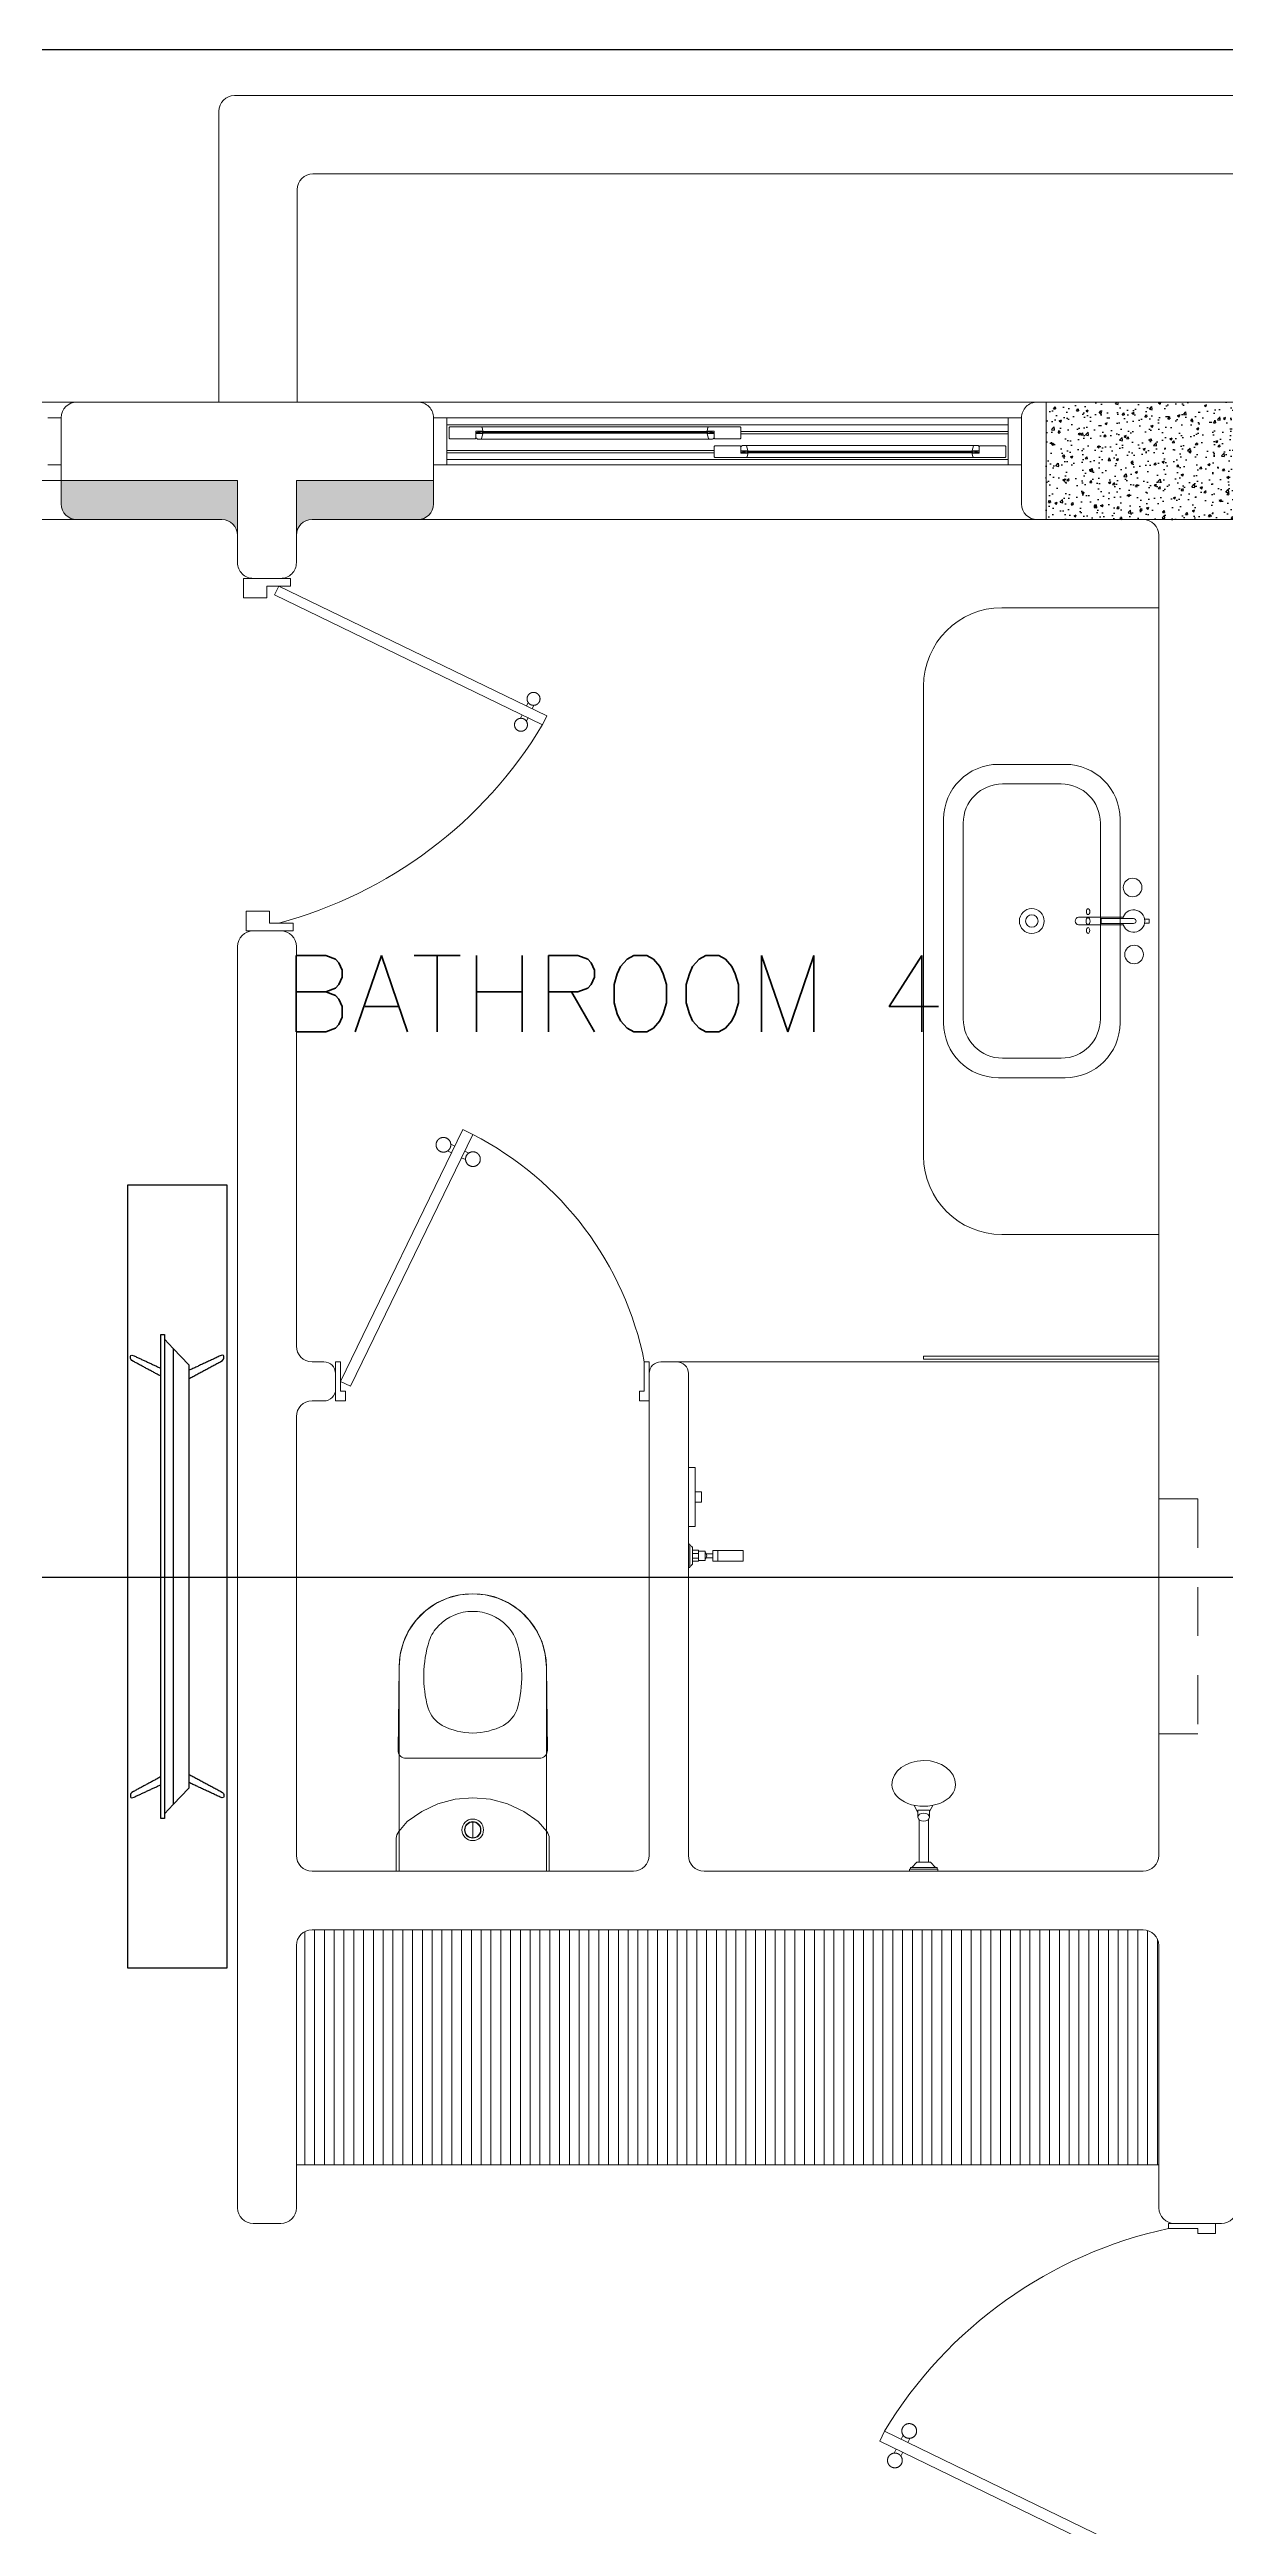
# Model space of a CAD drawing. Header units: metres. Extents: x -232 to 581, y 30 to 789.
# Drawn here: x 221.98 to 224.98, y 602.85 to 609.17 of the extents above; entities that cross this region are included whole.
import ezdxf

# ---------------------------------------------------------------- set-up
doc = ezdxf.new("R2010")
doc.units = ezdxf.units.M
doc.linetypes.add('CONTINU', pattern=[0])
doc.linetypes.add('HIDDEN2', pattern=[0.1875, 0.125, -0.0625])
for name, color, linetype in [('_electricos-Leyenda', 7, 'Continuous'), ('HATCH', 8, 'Continuous'), ('MOBILIARIOS', 252, 'Continuous')]:
    doc.layers.add(name, color=color, linetype=linetype)
for name, color, linetype, lineweight in [('A-DOOR', 35, 'Continuous', 5), ('A-WALL', 250, 'Continuous', 20), ('baños', 140, 'Continuous', 0), ('closets', 253, 'Continuous', 0), ('Columnas', 7, 'Continuous', 18), ('cristales', 131, 'Continuous', 0), ('muros bajitos', 252, 'Continuous', 5), ('textos', 7, 'Continuous', 0)]:
    doc.layers.add(name, color=color, linetype=linetype, lineweight=lineweight)
doc.layers.add('RELLENO SECCION', color=8, linetype='Continuous', lineweight=0, transparency=0.4)
doc.layers.add('Techos 1', color=7, linetype='HIDDEN2', lineweight=9, true_color=0x42391a)
doc.styles.get("Standard").update_dxf_attribs({"font": 'arial.ttf'})

# ---------------------------------------------------------------- blocks, each defined once
blk = doc.blocks.new('A$C58f5b6b7')
at = {"layer": 'MOBILIARIOS'}
for points in [[(0, 0.2526), (2, 0.2526), (2, 0), (0, 0)], [(0.382, 0.1596), (0.382, 0.1691), (1.618, 0.1691), (1.618, 0.1596)]]:
    blk.add_lwpolyline(points, close=True, dxfattribs=at)
for points in [[(1.6059, 0.1595), (1.5823, 0.1372), (1, 0.1372), (0.4177, 0.1372), (0.3941, 0.1595)], [(1.5823, 0.1372), (1.54, 0.0973), (0.46, 0.0973), (0.4177, 0.1372)]]:
    blk.add_lwpolyline(points, dxfattribs=at)
for points, degree in [([(0.4512, 0.2382, -0.0047), (0.4469, 0.2461, -0.0047), (0.4415, 0.2461, -0.0047), (0.4325, 0.2461, -0.0047), (0.4368, 0.237, -0.0047)], 3), ([(0.4368, 0.237, -0.0047), (0.4526, 0.2031, -0.0047), (0.4683, 0.1691, -0.0047)], 2), ([(0.4885, 0.1691, -0.0047), (0.4698, 0.2037, -0.0047), (0.4512, 0.2382, -0.0047)], 2), ([(1.5115, 0.1691, -0.0047), (1.5302, 0.2037, -0.0047), (1.5488, 0.2382, -0.0047)], 2), ([(1.5632, 0.237, -0.0047), (1.5474, 0.2031, -0.0047), (1.5317, 0.1691, -0.0047)], 2), ([(1.5488, 0.2382, -0.0047), (1.5531, 0.2461, -0.0047), (1.5585, 0.2461, -0.0047), (1.5675, 0.2461, -0.0047), (1.5632, 0.237, -0.0047)], 3), ([(0.4368, 0.0172, -0.0047), (0.4554, 0.0572, -0.0047), (0.474, 0.0973, -0.0047)], 2), ([(0.4951, 0.0973, -0.0047), (0.4731, 0.0566, -0.0047), (0.4512, 0.016, -0.0047)], 2), ([(1.5049, 0.0973), (1.5269, 0.0566), (1.5488, 0.016)], 2), ([(1.5632, 0.0172), (1.5446, 0.0572), (1.526, 0.0973)], 2)]:
    blk.add_open_spline(points, degree=degree, dxfattribs=at)
for points in [[(0.4512, 0.016, -0.0047), (0.4469, 0.0081, -0.0047), (0.4415, 0.0081, -0.0047), (0.4325, 0.0081, -0.0047), (0.4368, 0.0172, -0.0047)], [(1.5488, 0.016), (1.5531, 0.0081), (1.5585, 0.0081), (1.5675, 0.0081), (1.5632, 0.0172)]]:
    blk.add_open_spline(points, degree=3, knots=[-0.08544201, -0.08544201, -0.08544201, -0.08544201, -0.04272101, 0, 0, 0, 0], dxfattribs=at)
blk = doc.blocks.new('P90')
at = {"layer": 'A-DOOR'}
for p, q in [((-0.0476, -0.8576), (0.6364, -0.5264)), ((-0.0368, -0.88), (0.6473, -0.5489)), ((0.5843, -0.5517), (0.58, -0.5427)), ((0.5992, -0.5445), (0.5949, -0.5355)), ((0.6101, -0.5669), (0.6144, -0.5759)), ((0.6473, -0.5489), (0.6364, -0.5264)), ((0.5952, -0.5741), (0.5995, -0.5831)), ((-0.0368, -0.88), (-0.0476, -0.8576))]:
    blk.add_line(p, q, dxfattribs=at)
for points in [[(-0.06, -0.02), (-0.06, -0.05), (-0.12, -0.05), (-0.12, 0), (0, 0), (0, -0.02)], [(-0.0668, -0.88), (-0.0668, -0.85), (-0.1268, -0.85), (-0.1268, -0.9), (-0.0068, -0.9), (-0.0068, -0.88)]]:
    blk.add_lwpolyline(points, close=True, dxfattribs=at)
blk.add_arc((-0.3259, -1.105), 1.1228, 31.0139, 75.07969, dxfattribs=at)
for points in [[(0.5812, -0.5096), (0.5857, -0.5096), (0.5933, -0.5141), (0.5977, -0.5218), (0.5977, -0.5306), (0.5933, -0.5383), (0.5856, -0.5427), (0.5767, -0.5427), (0.5691, -0.5383), (0.5647, -0.5306), (0.5647, -0.5217), (0.5691, -0.514), (0.5768, -0.5096), (0.5812, -0.5096)], [(0.6133, -0.5758), (0.6177, -0.5758), (0.6254, -0.5803), (0.6298, -0.5879), (0.6298, -0.5968), (0.6253, -0.6045), (0.6176, -0.6089), (0.6088, -0.6089), (0.6011, -0.6044), (0.5967, -0.5967), (0.5967, -0.5879), (0.6011, -0.5802), (0.6088, -0.5758), (0.6133, -0.5758)]]:
    blk.add_open_spline(points, degree=2, dxfattribs=at)
blk = doc.blocks.new('puerta 1.00')
at = {"layer": 'A-DOOR'}
for p, q in [((-0.15, -0.0125), (-0.9369, -0.3949)), ((-0.1376, -0.038), (-0.9245, -0.4204)), ((-0.1376, -0.038), (-0.15, -0.0125)), ((-0.8946, -0.3743), (-0.8996, -0.3641)), ((-0.8777, -0.3661), (-0.8826, -0.3559)), ((-0.9369, -0.3949), (-0.9245, -0.4204)), ((-0.8822, -0.3998), (-0.8772, -0.4101)), ((-0.8653, -0.3916), (-0.8603, -0.4018))]:
    blk.add_line(p, q, dxfattribs=at)
for points in [[(-0.08, 0), (-0.08, -0.025), (-0.125, -0.025), (-0.125, -0.0125), (-0.2, -0.0125), (-0.2, 0), (-0.08, 0)], [(-0.08, -0.95), (-0.08, -0.925), (-0.125, -0.925), (-0.125, -0.9375), (-0.2, -0.9375), (-0.2, -0.95), (-0.08, -0.95)]]:
    blk.add_lwpolyline(points, dxfattribs=at)
blk.add_arc((0.0366, 0.1602), 1.1229, 211.13358, 257.83427, dxfattribs=at)
for points in [[(-0.8982, -0.3642), (-0.9033, -0.3642), (-0.912, -0.3591), (-0.917, -0.3504), (-0.917, -0.3403), (-0.912, -0.3316), (-0.9033, -0.3265), (-0.8932, -0.3265), (-0.8844, -0.3316), (-0.8794, -0.3403), (-0.8794, -0.3504), (-0.8844, -0.3591), (-0.8932, -0.3642), (-0.8982, -0.3642)], [(-0.8617, -0.4394), (-0.8667, -0.4394), (-0.8754, -0.4344), (-0.8805, -0.4256), (-0.8805, -0.4156), (-0.8754, -0.4068), (-0.8667, -0.4018), (-0.8566, -0.4018), (-0.8479, -0.4068), (-0.8428, -0.4156), (-0.8428, -0.4257), (-0.8479, -0.4344), (-0.8566, -0.4394), (-0.8617, -0.4394)]]:
    blk.add_open_spline(points, degree=2, dxfattribs=at)
blk = doc.blocks.new('A$C3685e79b')
at = {"layer": 'A-DOOR'}
for p, q in [((0.0125, 0.05), (0.3248, 0.6926)), ((0.038, 0.0376), (0.3503, 0.6802)), ((0.296, 0.6333), (0.2858, 0.6383)), ((0.3042, 0.6503), (0.294, 0.6552)), ((0.3248, 0.6926), (0.3503, 0.6802)), ((0.3297, 0.6379), (0.3399, 0.6329)), ((0.3215, 0.621), (0.3317, 0.616)), ((0.038, 0.0376), (0.0125, 0.05))]:
    blk.add_line(p, q, dxfattribs=at)
for points in [[(0, 0), (0.025, 0), (0.025, 0.025), (0.0125, 0.025), (0.0125, 0.1), (0, 0.1), (0, 0)], [(0.8, 0), (0.775, 0), (0.775, 0.025), (0.7875, 0.025), (0.7875, 0.1), (0.8, 0.1), (0.8, 0)]]:
    blk.add_lwpolyline(points, dxfattribs=at)
blk.add_arc((-0.0309, -0.0619), 0.8343, 11.1901, 62.81264, dxfattribs=at)
for points in [[(0.294, 0.6539), (0.294, 0.659), (0.289, 0.6677), (0.2802, 0.6727), (0.2702, 0.6727), (0.2614, 0.6677), (0.2564, 0.6589), (0.2564, 0.6489), (0.2614, 0.6401), (0.2702, 0.6351), (0.2803, 0.6351), (0.289, 0.6401), (0.294, 0.6489), (0.294, 0.6539)], [(0.3693, 0.6173), (0.3693, 0.6224), (0.3642, 0.6311), (0.3555, 0.6361), (0.3454, 0.6361), (0.3367, 0.6311), (0.3316, 0.6224), (0.3317, 0.6123), (0.3367, 0.6035), (0.3454, 0.5985), (0.3555, 0.5985), (0.3643, 0.6036), (0.3693, 0.6123), (0.3693, 0.6173)]]:
    blk.add_open_spline(points, degree=2, dxfattribs=at)
blk = doc.blocks.new('Caroma_ToiletSuites')
at = {"layer": 'baños'}
for p, q in [((-64.3, 696.7), (-94, 682.8)), ((-32.6, 705.1), (-64.3, 696.7)), ((0, 708), (-32.6, 705.1)), ((32.6, 705.1), (0, 708)), ((64.3, 696.7), (32.6, 705.1)), ((94, 682.8), (64.3, 696.7)), ((-144, 640.8), (-162.8, 614)), ((-120.8, 664), (-144, 640.8)), ((-94, 682.8), (-120.8, 664)), ((120.8, 664), (94, 682.8)), ((144, 640.8), (120.8, 664)), ((162.8, 614), (144, 640.8)), ((-176.7, 584.3), (-185.1, 552.6)), ((-162.8, 614), (-176.7, 584.3)), ((176.7, 584.3), (162.8, 614)), ((185.1, 552.6), (176.7, 584.3)), ((-188, 520), (-190.5, 308)), ((-185.1, 552.6), (-188, 520)), ((-188, 0), (-188, 520)), ((188, 520), (185.1, 552.6)), ((188, 520), (188, 0)), ((190.5, 308), (188, 520)), ((-190.5, 308), (-190.2, 304.5)), ((-190.2, 304.5), (-189.3, 301.2)), ((-189.3, 301.2), (-187.8, 298)), ((-187.8, 298), (-185.8, 295.1)), ((-185.8, 295.1), (-183.4, 292.7)), ((-183.4, 292.7), (-180.5, 290.7)), ((-180.5, 290.7), (-177.3, 289.2)), ((-177.3, 289.2), (-174, 288.3)), ((-174, 288.3), (-170.5, 288)), ((-170.5, 288), (170.5, 288)), ((170.5, 288), (174, 288.3)), ((174, 288.3), (177.3, 289.2)), ((177.3, 289.2), (180.5, 290.7)), ((180.5, 290.7), (183.4, 292.7)), ((183.4, 292.7), (185.8, 295.1)), ((185.8, 295.1), (187.8, 298)), ((187.8, 298), (189.3, 301.2)), ((189.3, 301.2), (190.2, 304.5)), ((190.2, 304.5), (190.5, 308)), ((-130, 152.2), (-167.1, 126.2)), ((-88.9, 171.3), (-130, 152.2)), ((-45.1, 183.1), (-88.9, 171.3)), ((0, 187), (-45.1, 183.1)), ((45.1, 183.1), (0, 187)), ((88.9, 171.3), (45.1, 183.1)), ((130, 152.2), (88.9, 171.3)), ((167.1, 126.2), (130, 152.2)), ((-194.6, 88.2), (-195, 83.5)), ((-195, 83.5), (-195, 0)), ((-193.4, 92.7), (-194.6, 88.2)), ((-191.4, 97), (-193.4, 92.7)), ((-188.7, 100.9), (-191.4, 97)), ((-167.1, 126.2), (-188.7, 100.9)), ((0, 85), (0, 125)), ((188.7, 100.9), (167.1, 126.2)), ((191.4, 97), (188.7, 100.9)), ((193.4, 92.7), (191.4, 97)), ((194.6, 88.2), (193.4, 92.7)), ((195, 83.5), (194.6, 88.2)), ((195, 0), (195, 83.5)), ((-195, 0), (195, 0)), ((188, 0), (-188, 0))]:
    blk.add_line(p, q, dxfattribs=at)
for centre, radius, start, end in [((0, 520), 188, 0, 180), ((-2.7, 547.4), 115.2, 88.65652, 137.04039), ((2.7, 547.4), 115.2, 42.9609, 91.34146), ((183, 496.7), 307.9, 162.77131, 195.21432), ((-18.8, 556.1), 97.6, 134.33725, 160.9897), ((18.8, 556.1), 97.6, 19.00998, 45.66427), ((-183, 496.7), 307.9, 344.7852, 17.22859), ((-36.1, 442.4), 82.4, 198.76304, 239.35819), ((36.1, 442.4), 82.4, 300.64117, 341.23514), ((2.9, 529.9), 177.9, 242.91598, 269.06591), ((-2.9, 529.9), 177.9, 270.93391, 297.08355), ((0, 105), 27.5, 0, 180), ((0, 105), 27.5, 180, 0), ((0, 105), 21, 0, 180), ((0, 105), 21, 180, 0), ((0, 105), 20, 0, 180), ((0, 105), 20, 180, 0)]:
    blk.add_arc(centre, radius, start, end, dxfattribs=at)
blk = doc.blocks.new('A$C0ed3e1a4')
at = {"layer": 'baños'}
for p, q in [((0.0645, 0.0432), (0.0645, 0.0157)), ((0.0941, 0.0346), (0.0772, 0.0346)), ((0.0941, 0.0243), (0.0772, 0.0243)), ((0.0968, 0.0175), (0.0968, 0.0413)), ((0.0968, 0.0413), (0.1137, 0.0413)), ((0.0968, 0.0175), (0.1137, 0.0175)), ((0.1137, 0.0413), (0.1137, 0.0294)), ((0.1137, 0.0354), (0.1294, 0.0354)), ((0.1137, 0.0175), (0.1137, 0.0294)), ((0.1137, 0.0235), (0.1294, 0.0235)), ((0.1294, 0.0435), (0.1148, 0.0435)), ((0.1294, 0.0154), (0.1148, 0.0154)), ((0.1294, 0.051), (0.1294, 0.0295)), ((0.1294, 0.008), (0.1294, 0.0295)), ((0.1356, 0.0022), (0.1356, 0.0568)), ((0.1396, 0.059), (0.1368, 0.059)), ((0.1396, 0), (0.1368, 0)), ((0.1396, 0.059), (0.1396, 0))]:
    blk.add_line(p, q, dxfattribs=at)
blk.add_lwpolyline([(0.0772, 0.0432), (0, 0.0432), (0, 0.0157), (0.0772, 0.0157)], close=True, dxfattribs=at)
for centre, radius, start, end in [((0.1027, 0.0294), 0.01, 125.7762, 234.2238), ((0.1193, 0.0397), 0.00586, 140.07929, 164.09241), ((0.1193, 0.0191), 0.00586, 195.90759, 219.92071), ((0.1416, 0.0445), 0.0138, 115.78965, 151.65642), ((0.1416, 0.0145), 0.0138, 208.34358, 244.21035), ((0.138, 0.0569), 0.00241, 117.91788, 181.97177), ((0.138, 0.0021), 0.00241, 178.02823, 242.08212)]:
    blk.add_arc(centre, radius, start, end, dxfattribs=at)
blk = doc.blocks.new('A$C013342c3')
at = {"layer": 'baños', "linetype": 'Continuous'}
for p, q in [((0.1327, 0.0959, -0.0887), (0.1145, 0.106, -0.1376)), ((0.1305, 0.0667, -0.0849), (0.1145, 0.0578, -0.1376)), ((0.1447, 0.0959, -0.0497), (0.127, 0.0959, -0.0497)), ((0.127, 0.0959, -0.0497), (0.127, 0.0667, -0.0497)), ((0.127, 0.0667, -0.0497), (0.1446, 0.0667, -0.0497)), ((0.2591, 0.0932, -0.0114), (0.1506, 0.0931, -0.0549)), ((0.2591, 0.0693, -0.0114), (0.1506, 0.0694, -0.0549)), ((0.2592, 0.0984, -1.0732), (0.2591, 0.0932, -0.0114)), ((0.2591, 0.0932, -0.0114), (0.2591, 0.0693, -0.0113)), ((0.2592, 0.0642, -1.0732), (0.2591, 0.0693, -0.0114)), ((0.2731, 0.1112), (0.2592, 0.0984, -1.0732)), ((0.2731, 0.0513), (0.2592, 0.0642, -1.0732)), ((0.2775, 0.1152), (0.2731, 0.1152)), ((0.2731, 0.1152), (0.2731, 0.1112)), ((0.2731, 0.0513), (0.2731, 0.1112)), ((0.2821, 0.1176), (0.2775, 0.1176)), ((0.2775, 0.1176), (0.2775, 0.1152)), ((0.2775, 0.1152), (0.2775, 0.0473)), ((0.2821, 0.1163), (0.2821, 0.1176)), ((0.2821, 0.0462), (0.2821, 0.1163)), ((0.2731, 0.0473), (0.2731, 0.0513)), ((0.2775, 0.0473), (0.2731, 0.0473)), ((0.2775, 0.0449), (0.2775, 0.0473)), ((0.2821, 0.0449), (0.2775, 0.0449)), ((0.2821, 0.0462), (0.2821, 0.0449))]:
    blk.add_line(p, q, dxfattribs=at)
for ratio, start_param, end_param in [(0.757088, 3.141593, 6.283185), (0.681889, 0, 3.141593)]:
    blk.add_ellipse((0.0615, 0.0812, -0.1376), major_axis=(-0.0002, -0.0812), ratio=ratio, start_param=start_param, end_param=end_param, dxfattribs=at)
blk.add_ellipse((0.1447, 0.0813, -0.0497), major_axis=(0, -0.0146), ratio=0.718224, dxfattribs=at)
blk = doc.blocks.new('A$C160d384d')
at = {"layer": 'baños'}
for p, q in [((0.2143, 0.8), (0.3843, 0.8)), ((0.2243, 0.75), (0.3743, 0.75)), ((0.0743, 0.14), (0.0743, 0.66)), ((0.1243, 0.15), (0.1243, 0.65)), ((0.4743, 0.65), (0.4743, 0.15)), ((0.5243, 0.66), (0.5243, 0.14)), ((0.3843, 0), (0.2143, 0)), ((0.3743, 0.05), (0.2243, 0.05))]:
    blk.add_line(p, q, dxfattribs=at)
at = {"layer": 'baños', "linetype": 'Continuous'}
for p, q in [((0.0005, 0.405, 0), (0, 0.4043, 0)), ((0, 0.4043, 0), (0, 0.3957, 0)), ((0, 0.3957, 0), (0.0005, 0.395, 0)), ((0.0114, 0.405, 0), (0.0005, 0.405, 0)), ((0.0005, 0.395, 0), (0.0114, 0.395, 0)), ((0.0395, 0.4062, 0), (0.0395, 0.4062, 0)), ((0.0395, 0.4062, 0), (0.1223, 0.4062, 0.0004)), ((0.0395, 0.3939, 0), (0.0395, 0.3939, 0)), ((0.0661, 0.4101, 0), (0.1804, 0.4101, 0)), ((0.1804, 0.39, 0), (0.0661, 0.39, 0)), ((0.1223, 0.4062, 0.0004), (0.1223, 0.3939, 0.0004))]:
    blk.add_line(p, q, dxfattribs=at)
at = {"layer": 'baños', "linetype": 'Continuous', "extrusion": (1.31781e-06, -1, -8.43443e-26)}
for p, q in [((0.1223, 0.3939, 0.0004), (0.0395, 0.3939, 0)), ((0.0395, 0.3939, 0), (0.1223, 0.3939, 0.0004))]:
    blk.add_line(p, q, dxfattribs=at)
at = {"layer": 'baños', "linetype": 'Continuous'}
for centre, radius in [((0.0422, 0.4857), 0.0237), ((0.2993, 0.4), 0.0317), ((0.2993, 0.4), 0.0159), ((0.0384, 0.3146), 0.0237)]:
    blk.add_circle(centre, radius, dxfattribs=at)
at = {"layer": 'baños'}
for centre, radius, start, end in [((0.2143, 0.66), 0.14, 90, 180), ((0.3843, 0.66), 0.14, 0, 90), ((0.2243, 0.65), 0.1, 90, 180), ((0.3743, 0.65), 0.1, 0, 90), ((0.2143, 0.14), 0.14, 180, 270), ((0.2243, 0.15), 0.1, 180, 270), ((0.3743, 0.15), 0.1, 270, 360), ((0.3843, 0.14), 0.14, 270, 0)]:
    blk.add_arc(centre, radius, start, end, dxfattribs=at)
at = {"layer": 'baños', "linetype": 'Continuous'}
for centre, radius, start, end in [((0.0395, 0.4), 0.0285, 12.564, 347.43156), ((0.0398, 0.3997, 0), 0.00653, 92.87142, 177.12872), ((0.0398, 0.4004, 0), 0.00653, 182.87143, 267.12873), ((0.1786, 0.4001, 0), 0.0101, 359.56446, 79.38936), ((0.1786, 0.4, 0), 0.0101, 280.61079, 0.43569)]:
    blk.add_arc(centre, radius, start, end, dxfattribs=at)
at = {"layer": 'baños', "linetype": 'Continuous', "extrusion": (3.61622e-27, 8.43443e-26, -1)}
for centre, major_axis, ratio in [((0.1558, 0.4), (0, -0.0085), 0.599546), ((0.1557, 0.424), (0.00005, -0.0075), 0.581577), ((0.1558, 0.376), (0.00005, -0.0075), 0.581577)]:
    blk.add_ellipse(centre, major_axis=major_axis, ratio=ratio, dxfattribs=at)
at = {"layer": 'baños', "linetype": 'Continuous', "flags": 8}
for tag, p in [('TRADENAME', (0.1887, 0.4, 0)), ('MODELNUMBER', (0.1887, 0.4, 0)), ('MATERIAL', (0.1888, 0.4, 0)), ('PRODUCT', (0.1888, 0.4, 0))]:
    blk.add_attdef(tag, p, '', height=0.0000254, rotation=270.00008, dxfattribs=at)
at = {"layer": 'baños', "linetype": 'Continuous'}
for tag, p in [('MATERIAL', (0.299, 0.3999)), ('PRODUCT', (0.299, 0.3999)), ('TRADENAME', (0.2991, 0.3999)), ('MODELNUMBER', (0.2991, 0.3999))]:
    blk.add_attdef(tag, p, '', height=0.0000254, rotation=90.00008, dxfattribs=at)
blk = doc.blocks.new('A$C89702949')
at = {"layer": 'HATCH'}
h = blk.add_hatch(dxfattribs=at)
h.set_pattern_fill('AR-CONC', color=256, scale=0.00032)
h.set_pattern_definition([(50, (114.33107, 55.238796), (0.058299094, -0.005100507), [0.006096, -0.067056]), (355, (114.33107, 55.238796), (-0.011277895, 0.06113819), [0.0048768, -0.053644987]), (100.451445, (114.33593, 55.23837), (0.0470212, 0.05603768), [0.005180803, -0.056988878]), (46.1842, (114.33107, 55.25505), (0.086745293, -0.013453545), [0.009144, -0.100584]), (96.63556, (114.3383, 55.25393), (0.07596932, 0.07917636), [0.00777121, -0.085483395]), (351.18415, (114.33107, 55.25505), (0.07596932, 0.07917636), [0.00731519, -0.080467114]), (21, (114.3392, 55.25099), (0.048516605, -0.032724863), [0.006096, -0.067056]), (326, (114.3392, 55.25099), (0.01977665, 0.05894015), [0.0048768, -0.0536448]), (71.451445, (114.34324, 55.24826), (0.068293254, 0.026215286), [0.005180803, -0.05698878]), (37.5, (114.331071, 55.238796), (0.000988353, 0.0270576124), [0, -0.05299456, 0, -0.0544576, 0, -0.053848]), (7.5, (114.33107, 55.238796), (0.021382292, 0.032057784), [0, -0.03104896, 0, -0.05177536, 0, -0.0205232]), (327.5, (114.312946, 55.238796), (0.0433889905, -0.001833198), [0, -0.02032, 0, -0.0633984, 0, -0.0841248]), (317.5, (114.304818, 55.238796), (0.047401338, 0.008136477), [0, -0.026416, 0, -0.04210304, 0, -0.0597408])])
h.paths.add_polyline_path([(6.1623, 19.9891), (6.1623, 19.6891), (6.7623, 19.6891), (6.7623, 19.9891)])
at = {"layer": 'Columnas'}
blk.add_lwpolyline([(6.1623, 19.9891), (6.1623, 19.6891), (6.7623, 19.6891), (6.7623, 19.9891)], close=True, dxfattribs=at)
blk = doc.blocks.new('20.03.2026 LN 09 SEGUNDO NIVEL ARQ')
at = {"layer": 'closets'}
h = blk.add_hatch(dxfattribs=at)
h.set_pattern_fill('LINE', color=5, scale=0.2, angle=90)
h.set_pattern_definition([(90, (-880.390902, 203.273477), (-0.025, 2e-18), [])])
edge = h.paths.add_edge_path()
edge.add_arc((81.7059, -46.4386), 0.04, 360, 450)
edge.add_line((81.7059, -46.3986), (79.5859, -46.3986))
edge.add_arc((79.5859, -46.4386), 0.04, 90, 180)
edge.add_line((79.5459, -46.4386), (79.5465, -46.9986))
edge.add_line((79.5465, -46.9986), (81.7465, -46.9986))
edge.add_line((81.7465, -46.9986), (81.7459, -46.4386))
at = {"layer": 'RELLENO SECCION'}
h = blk.add_hatch(color=5, dxfattribs=at)
h.dxf.hatch_style = 1
h.paths.add_polyline_path([(79.3959, -42.6986), (78.9459, -42.6986), (78.9459, -42.7586, 0.414214), (78.9859, -42.7986), (79.3559, -42.7986, -0.414214), (79.3959, -42.8386)])
h = blk.add_hatch(color=5, dxfattribs=at)
h.dxf.hatch_style = 1
h.paths.add_polyline_path([(79.5459, -42.6986), (79.5459, -42.8386, -0.414214), (79.5859, -42.7986), (79.856, -42.7986, 0.41363), (79.8959, -42.7586), (79.8959, -42.6986)])
at = {"layer": 'A-DOOR', "color": 5}
for p, q in [((76.1059, -42.4986), (78.9859, -42.4986)), ((78.9119, -42.5386), (78.9459, -42.5386)), ((78.9459, -42.6986), (78.9459, -42.5386)), ((79.8577, -42.4987), (81.434, -42.4987)), ((79.8959, -42.5386), (79.8959, -42.6586)), ((79.8959, -42.5386), (81.3959, -42.5386)), ((79.9299, -42.6586), (79.9299, -42.5386)), ((81.3619, -42.6586), (81.3619, -42.5386)), ((81.3959, -42.5386), (81.3959, -42.7586)), ((79.9299, -42.5571), (81.3619, -42.5571)), ((79.9359, -42.5636), (79.9374, -42.5621)), ((79.9359, -42.5906), (79.9359, -42.5636)), ((79.9374, -42.5921), (79.9359, -42.5906)), ((79.9374, -42.5621), (80.0181, -42.5621)), ((80.0024, -42.5921), (79.9374, -42.5921)), ((80.0039, -42.5906), (80.0024, -42.5921)), ((80.0214, -42.5731), (80.0039, -42.5731)), ((80.0039, -42.5731), (80.0039, -42.5906)), ((80.0039, -42.5761), (80.0089, -42.5761)), ((80.0039, -42.5761), (80.0089, -42.5761)), ((80.0089, -42.5741), (80.0149, -42.5781)), ((80.0089, -42.5781), (80.0149, -42.5741)), ((80.5987, -42.5931), (80.0172, -42.5931)), ((80.0181, -42.5621), (80.0199, -42.5635)), ((80.0181, -42.5621), (80.5978, -42.5621)), ((80.0199, -42.5635), (80.0219, -42.5716)), ((80.0219, -42.5726), (80.0214, -42.5731)), ((80.0219, -42.5716), (80.0219, -42.5726)), ((80.5959, -42.5635), (80.5939, -42.5716)), ((80.5939, -42.5716), (80.5939, -42.5726)), ((80.5939, -42.5726), (80.5944, -42.5731)), ((80.5944, -42.5731), (80.6119, -42.5731)), ((80.5978, -42.5621), (80.5959, -42.5635)), ((80.6784, -42.5621), (80.5978, -42.5621)), ((80.6069, -42.5741), (80.6009, -42.5781)), ((80.6069, -42.5781), (80.6009, -42.5741)), ((80.6119, -42.5761), (80.6069, -42.5761)), ((80.6119, -42.5761), (80.6069, -42.5761)), ((80.6119, -42.5731), (80.6119, -42.5906)), ((80.6119, -42.5906), (80.6134, -42.5921)), ((80.6134, -42.6101), (80.6119, -42.6116)), ((80.6119, -42.6116), (80.6119, -42.6386)), ((80.6134, -42.5921), (80.6784, -42.5921)), ((80.6784, -42.6101), (80.6134, -42.6101)), ((80.6799, -42.5636), (80.6784, -42.5621)), ((80.6799, -42.5906), (80.6784, -42.5921)), ((80.6799, -42.6116), (80.6784, -42.6101)), ((80.6799, -42.5906), (80.6799, -42.5636)), ((81.3619, -42.5741), (80.6799, -42.5741)), ((81.3619, -42.5801), (80.6799, -42.5801)), ((80.6799, -42.6291), (80.6799, -42.6116)), ((80.6932, -42.6091), (81.2747, -42.6091)), ((81.2879, -42.6116), (81.2894, -42.6101)), ((81.2879, -42.6291), (81.2879, -42.6116)), ((81.2894, -42.6101), (81.3544, -42.6101)), ((81.3544, -42.6101), (81.3559, -42.6116)), ((81.3559, -42.6116), (81.3559, -42.6386)), ((78.9119, -42.6586), (78.9459, -42.6586)), ((79.8959, -42.6586), (81.3959, -42.6586)), ((80.6119, -42.6221), (79.9299, -42.6221)), ((80.6119, -42.6281), (79.9299, -42.6281)), ((79.9299, -42.6451), (81.3619, -42.6451)), ((80.6119, -42.6386), (80.6134, -42.6401)), ((80.6134, -42.6401), (80.6941, -42.6401)), ((80.6799, -42.6261), (80.6849, -42.6261)), ((80.6799, -42.6261), (80.6849, -42.6261)), ((80.6974, -42.6291), (80.6799, -42.6291)), ((80.6849, -42.6281), (80.6909, -42.6241)), ((80.6849, -42.6241), (80.6909, -42.6281)), ((80.6941, -42.6401), (80.6959, -42.6386)), ((81.2738, -42.6401), (80.6941, -42.6401)), ((80.6959, -42.6386), (80.6979, -42.6306)), ((80.6979, -42.6296), (80.6974, -42.6291)), ((80.6979, -42.6306), (80.6979, -42.6296)), ((81.2699, -42.6296), (81.2704, -42.6291)), ((81.2699, -42.6306), (81.2699, -42.6296)), ((81.2719, -42.6386), (81.2699, -42.6306)), ((81.2704, -42.6291), (81.2879, -42.6291)), ((81.2738, -42.6401), (81.2719, -42.6386)), ((81.3544, -42.6401), (81.2738, -42.6401)), ((81.2829, -42.6281), (81.2769, -42.6241)), ((81.2829, -42.6241), (81.2769, -42.6281)), ((81.2879, -42.6261), (81.2829, -42.6261)), ((81.2879, -42.6261), (81.2829, -42.6261)), ((81.3559, -42.6386), (81.3544, -42.6401)), ((76.1459, -42.6986), (78.9459, -42.6986))]:
    blk.add_line(p, q, dxfattribs=at)
for points in [[(80.0039, -42.5761), (80.0089, -42.5761), (80.0089, -42.5761), (80.0039, -42.5761)], [(80.0089, -42.5741), (80.0149, -42.5741), (80.0149, -42.5781), (80.0089, -42.5781)], [(80.0089, -42.5781), (80.6069, -42.5781), (80.6069, -42.5741), (80.0089, -42.5741)], [(80.0089, -42.5741), (80.6069, -42.5741), (80.6069, -42.5781), (80.0089, -42.5781)], [(80.0214, -42.5731), (80.0094, -42.5731), (80.0094, -42.5741), (80.0214, -42.5741)], [(80.0214, -42.5781), (80.0094, -42.5781), (80.0094, -42.5791), (80.0214, -42.5791)], [(80.0149, -42.5741), (80.0199, -42.5741), (80.0199, -42.5781), (80.0149, -42.5781)], [(80.5944, -42.5731), (80.6064, -42.5731), (80.6064, -42.5741), (80.5944, -42.5741)], [(80.5944, -42.5781), (80.6064, -42.5781), (80.6064, -42.5791), (80.5944, -42.5791)], [(80.6009, -42.5741), (80.5959, -42.5741), (80.5959, -42.5781), (80.6009, -42.5781)], [(80.6069, -42.5741), (80.6009, -42.5741), (80.6009, -42.5781), (80.6069, -42.5781)], [(80.6119, -42.5761), (80.6069, -42.5761), (80.6069, -42.5761), (80.6119, -42.5761)], [(80.6799, -42.6261), (80.6849, -42.6261), (80.6849, -42.6261), (80.6799, -42.6261)], [(81.2829, -42.6241), (80.6849, -42.6241), (80.6849, -42.6281), (81.2829, -42.6281)], [(81.2829, -42.6281), (80.6849, -42.6281), (80.6849, -42.6241), (81.2829, -42.6241)], [(80.6849, -42.6281), (80.6909, -42.6281), (80.6909, -42.6241), (80.6849, -42.6241)], [(80.6974, -42.6241), (80.6854, -42.6241), (80.6854, -42.6231), (80.6974, -42.6231)], [(80.6974, -42.6291), (80.6854, -42.6291), (80.6854, -42.6281), (80.6974, -42.6281)], [(80.6909, -42.6281), (80.6959, -42.6281), (80.6959, -42.6241), (80.6909, -42.6241)], [(81.2704, -42.6241), (81.2824, -42.6241), (81.2824, -42.6231), (81.2704, -42.6231)], [(81.2704, -42.6291), (81.2824, -42.6291), (81.2824, -42.6281), (81.2704, -42.6281)], [(81.2769, -42.6281), (81.2719, -42.6281), (81.2719, -42.6241), (81.2769, -42.6241)], [(81.2829, -42.6281), (81.2769, -42.6281), (81.2769, -42.6241), (81.2829, -42.6241)], [(81.2879, -42.6261), (81.2829, -42.6261), (81.2829, -42.6261), (81.2879, -42.6261)]]:
    blk.add_lwpolyline(points, close=True, dxfattribs=at)
for points in [[(80.0061, -42.5916, 0.341999), (80.0041, -42.5901), (80.0039, -42.5897), (80.0039, -42.5801), (80.0049, -42.5791), (80.0219, -42.5791), (80.0219, -42.5796), (80.0186, -42.592, -0.339454), (80.0172, -42.5931), (80.008, -42.5931, -0.341999)], [(80.6098, -42.5916, -0.341999), (80.6117, -42.5901), (80.6119, -42.5897), (80.6119, -42.5801), (80.6109, -42.5791), (80.5939, -42.5791), (80.5939, -42.5796), (80.5972, -42.592, 0.339454), (80.5987, -42.5931), (80.6078, -42.5931, 0.341999)], [(80.6821, -42.6106, -0.341999), (80.6801, -42.6121), (80.6799, -42.6124), (80.6799, -42.6221), (80.6809, -42.6231), (80.6979, -42.6231), (80.6979, -42.6226), (80.6946, -42.6102, 0.339454), (80.6932, -42.6091), (80.684, -42.6091, 0.341999)], [(81.2858, -42.6106, 0.341999), (81.2877, -42.6121), (81.2879, -42.6124), (81.2879, -42.6221), (81.2869, -42.6231), (81.2699, -42.6231), (81.2699, -42.6226), (81.2732, -42.6102, -0.339454), (81.2747, -42.6091), (81.2838, -42.6091, -0.341999)]]:
    blk.add_lwpolyline(points, format="xyb", close=True, dxfattribs=at)
at = {"layer": 'A-WALL', "color": 5}
for p, q in [((78.9859, -42.4986), (79.8559, -42.4986)), ((79.8959, -42.6586), (79.8959, -42.5386)), ((79.8959, -42.7586), (79.8959, -42.5386)), ((81.3959, -42.7586), (81.3959, -42.5386)), ((81.4359, -42.4986), (82.056, -42.4986)), ((78.9459, -42.6586), (78.9459, -42.7586)), ((79.3559, -42.7986), (76.1059, -42.7986)), ((79.5859, -42.7986), (79.856, -42.7986)), ((79.856, -42.7986), (81.4582, -42.7986)), ((81.4359, -42.7986), (81.7059, -42.7986)), ((81.7459, -42.8386), (81.7459, -44.8686)), ((79.5059, -43.8486), (79.4359, -43.8486)), ((79.3959, -47.1086), (79.3959, -43.8886)), ((79.5459, -43.8886), (79.5459, -44.9086)), ((81.7459, -44.8686), (81.7459, -46.2086)), ((79.6159, -44.9486), (79.5859, -44.9486)), ((80.5159, -44.9486), (80.4759, -44.9486)), ((79.6459, -44.9784), (79.6459, -45.0184)), ((80.4459, -44.9786), (80.4459, -46.2086)), ((80.5459, -44.9786), (80.5459, -46.2086)), ((79.6159, -45.0486), (79.5859, -45.0486)), ((79.5459, -45.0886), (79.5459, -46.2086)), ((80.4059, -46.2486), (79.5859, -46.2486)), ((81.7059, -46.2486), (80.5859, -46.2486)), ((79.5859, -46.3986), (81.7059, -46.3986)), ((79.5459, -47.1086), (79.5459, -46.4386)), ((81.7459, -46.4386), (81.7459, -47.1086)), ((79.5059, -47.1486), (79.4359, -47.1486)), ((81.9059, -47.1486), (81.7859, -47.1486))]:
    blk.add_line(p, q, dxfattribs=at)
at = {"layer": 'A-WALL', "color": 5, "linetype": 'HIDDEN2'}
for p, q in [((81.8459, -45.2986), (81.7459, -45.2986)), ((81.8459, -45.2986), (81.8459, -45.8986)), ((81.8459, -45.8986), (81.7459, -45.8986))]:
    blk.add_line(p, q, dxfattribs=at)
at = {"layer": 'A-WALL', "color": 5}
blk.add_lwpolyline([(78.9459, -42.6986), (78.9459, -42.5386)], dxfattribs=at)
blk.add_lwpolyline([(79.8959, -42.6986), (79.5459, -42.6986), (79.5459, -42.9086, -0.414214), (79.5059, -42.9486), (79.4359, -42.9486, -0.414214), (79.3959, -42.9086), (79.3959, -42.6986), (78.9459, -42.6986)], format="xyb", dxfattribs=at)
for centre, radius, start, end in [((78.9859, -42.5386), 0.04, 90.00005, 179.99998), ((79.8559, -42.5386), 0.04, 0, 90.00005), ((81.4359, -42.5386), 0.04, 89.99984, 180), ((78.9859, -42.7586), 0.04, 180, 270), ((79.3559, -42.8386), 0.04, 0, 90), ((79.5859, -42.8386), 0.04, 90, 180), ((79.8559, -42.7586), 0.04, 270, 0), ((81.4359, -42.7586), 0.04, 180, 270), ((81.7059, -42.8386), 0.04, 0, 90), ((79.4359, -43.8886), 0.04, 90, 180), ((79.5059, -43.8886), 0.04, 0, 90), ((79.5859, -44.9086), 0.04, 180, 270), ((79.6159, -44.9786), 0.03, 0.39954, 89.99914), ((80.4759, -44.9786), 0.03, 90, 180), ((80.5159, -44.9786), 0.03, 0, 90), ((79.6159, -45.0186), 0.03, 270.00087, 0.39532), ((79.5859, -45.0886), 0.04, 90, 180), ((79.5859, -46.2086), 0.04, 180, 270), ((80.4059, -46.2086), 0.04, 270, 0), ((80.5859, -46.2086), 0.04, 180, 270), ((81.7059, -46.2086), 0.04, 270, 360), ((79.5859, -46.4386), 0.04, 90, 180), ((81.7059, -46.4386), 0.04, 0, 90), ((79.4359, -47.1086), 0.04, 180, 270), ((79.5059, -47.1086), 0.04, 270, 0), ((81.7859, -47.1086), 0.04, 180, 270), ((81.9059, -47.1086), 0.04, 270, 0)]:
    blk.add_arc(centre, radius, start, end, dxfattribs=at)
at = {"layer": 'baños', "color": 5}
for p, q in [((81.3459, -43.0236, 0), (81.7459, -43.0236, 0)), ((81.1459, -43.2236, 0), (81.1459, -44.4236, 0)), ((81.3459, -44.6236, 0), (81.7459, -44.6236, 0)), ((80.5159, -44.9486), (81.7459, -44.9486))]:
    blk.add_line(p, q, dxfattribs=at)
for points in [[(81.7459, -44.9345), (81.1459, -44.9345), (81.1459, -44.9423), (81.7459, -44.9423)], [(80.5459, -45.3689), (80.5633, -45.3689), (80.5633, -45.2189), (80.5459, -45.2189)], [(80.5633, -45.3073), (80.5791, -45.3073), (80.5791, -45.2805), (80.5633, -45.2805)]]:
    blk.add_lwpolyline(points, close=True, dxfattribs=at)
for centre, start, end in [((81.3459, -43.2236, 0), 90, 180), ((81.3459, -44.4236, 0), 180, 270)]:
    blk.add_arc(centre, 0.2, start, end, dxfattribs=at)
at = {"layer": 'closets', "color": 5}
blk.add_line((79.5459, -46.9986), (81.7465, -46.9986), dxfattribs=at)
at = {"layer": 'cristales', "color": 5, "const_width": 0.004}
for points in [[(80.0199, -42.5761), (80.5959, -42.5761)], [(81.2719, -42.6261), (80.6959, -42.6261)]]:
    blk.add_lwpolyline(points, dxfattribs=at)
at = {"layer": 'muros bajitos', "color": 5}
for p, q in [((86.6044, -41.716), (79.3881, -41.716)), ((79.3481, -42.4986), (79.3481, -41.756)), ((86.4044, -41.916), (79.5881, -41.916)), ((79.5481, -42.4986), (79.5481, -41.956)), ((79.5481, -42.4986), (81.4981, -42.4986))]:
    blk.add_line(p, q, dxfattribs=at)
for centre in [(79.3881, -41.756), (79.5881, -41.956)]:
    blk.add_arc(centre, 0.04, 90, 180, dxfattribs=at)
at = {"layer": 'Techos 1', "color": 5}
for p, q in [((74.0959, -41.5986), (102.1459, -41.5986)), ((77.9959, -45.4986), (92.7459, -45.4986))]:
    blk.add_line(p, q, dxfattribs=at)
at = {"color": 5}
for name, p in [('A$C89702949', (75.2959, -62.4877)), ('A$C3685e79b', (79.6459, -45.0486))]:
    blk.add_blockref(name, p, dxfattribs=at)
ref = blk.add_blockref('A$C160d384d', (81.7213, -44.2235), dxfattribs=dict(at, xscale=-1))
ref.add_attrib('MATERIAL', 'VITREOUS CHINA', (81.4223, -43.8233), dxfattribs={"layer": 'baños', "linetype": 'Continuous', "height": 0.0000254, "rotation": 269.99992})
ref.add_attrib('PRODUCT', 'BATHROOM SINK', (81.4223, -43.8233), dxfattribs={"layer": 'baños', "linetype": 'Continuous', "height": 0.0000254, "rotation": 269.99992})
ref.add_attrib('TRADENAME', 'VOX', (81.4223, -43.8235), dxfattribs={"layer": 'baños', "linetype": 'Continuous', "height": 0.0000254, "rotation": 269.99992})
ref.add_attrib('MODELNUMBER', 'K-5373', (81.4222, -43.8235), dxfattribs={"layer": 'baños', "linetype": 'Continuous', "height": 0.0000254, "rotation": 269.99992})
ref.add_attrib('MATERIAL', 'BRASS', (81.5325, -43.8236, 0), dxfattribs={"layer": 'baños', "linetype": 'Continuous', "height": 0.0000254, "rotation": 89.99992})
ref.add_attrib('PRODUCT', 'FAUCETS', (81.5326, -43.8236, 0), dxfattribs={"layer": 'baños', "linetype": 'Continuous', "height": 0.0000254, "rotation": 89.99992})
ref.add_attrib('TRADENAME', 'PURIST', (81.5326, -43.8236, 0), dxfattribs={"layer": 'baños', "linetype": 'Continuous', "height": 0.0000254, "rotation": 89.99992})
ref.add_attrib('MODELNUMBER', 'K-14404-4A', (81.5327, -43.8236, 0), dxfattribs={"layer": 'baños', "linetype": 'Continuous', "height": 0.0000254, "rotation": 89.99992})
at = {"layer": 'A-DOOR', "color": 5, "xscale": -1, "rotation": 180}
for name, p in [('P90', (79.5377, -43.8486)), ('puerta 1.00', (81.9709, -48.0987))]:
    blk.add_blockref(name, p, dxfattribs=at)
at = {"layer": 'baños', "color": 5, "rotation": 180}
blk.add_blockref('A$C0ed3e1a4', (80.6855, -45.4144), dxfattribs=at)
at = {"layer": 'baños', "color": 5, "xscale": -0.000999999934791, "yscale": 0.000999999934791}
blk.add_blockref('Caroma_ToiletSuites', (79.9959, -46.2486), dxfattribs=at)
at = {"layer": 'baños', "color": 5, "linetype": 'CONTINU', "xscale": -1, "rotation": 90}
blk.add_blockref('A$C013342c3', (81.2275, -45.9665), dxfattribs=at)
at = {"layer": 'MOBILIARIOS', "color": 5, "rotation": 90}
blk.add_blockref('A$C58f5b6b7', (79.3689, -46.4967, 0.0047), dxfattribs=at)
at = {"layer": 'baños', "color": 5, "linetype": 'Continuous', "flags": 8}
for tag, p in [('MODELNUMBER', (83.7813, -42.9175, 0)), ('MATERIAL', (83.7813, -42.9176, 0)), ('PRODUCT', (83.7813, -42.9176, 0)), ('TRADENAME', (83.7813, -42.9176, 0)), ('MODELNUMBER', (84.956, -42.9175, 0)), ('TRADENAME', (84.956, -42.9176, 0)), ('MATERIAL', (84.956, -42.9176, 0)), ('PRODUCT', (84.956, -42.9176, 0))]:
    blk.add_attdef(tag, p, '', height=0.0000254, rotation=180.00008, dxfattribs=at)
at = {"layer": 'baños', "color": 5, "linetype": 'Continuous'}
for tag, p, rotation in [('TRADENAME', (85.8912, -56.9933), 180.00008), ('MODELNUMBER', (85.8912, -56.9934), 180.00008), ('MATERIAL', (85.8914, -56.9932), 180.00008), ('PRODUCT', (85.8914, -56.9933), 180.00008), ('MODELNUMBER', (86.6008, -56.9934), 179.99992), ('MATERIAL', (86.6008, -56.9932), 179.99992), ('PRODUCT', (86.6008, -56.9933), 179.99992), ('TRADENAME', (86.6008, -56.9933), 179.99992)]:
    blk.add_attdef(tag, p, '', height=0.0000254, rotation=rotation, dxfattribs=at)
at = {"layer": 'textos', "color": 5, "insert": (79.3785, -44.1064), "char_height": 0.195, "width": 3.404877, "attachment_point": 7}
blk.add_mtext('{\\Fromans|c0; BATHROOM 4}', dxfattribs=at)
blk = doc.blocks.new('TECHO ARQ 20.03')
at = {"layer": '_electricos-Leyenda', "color": 30, "true_color": 0xf8991e}
for p, q in [((223.3305, 123.7149), (251.3305, 123.7149)), ((227.2305, 119.8149), (241.9805, 119.8149))]:
    blk.add_line(p, q, dxfattribs=at)

msp = doc.modelspace()

# ---------------------------------------------------------------- block references
at = {"color": 1}
for name, p in [('20.03.2026 LN 09 SEGUNDO NIVEL ARQ', (143.0668, 650.7691)), ('TECHO ARQ 20.03', (-6.1178, 485.4555))]:
    msp.add_blockref(name, p, dxfattribs=at)

doc.saveas('drawing.dxf')
